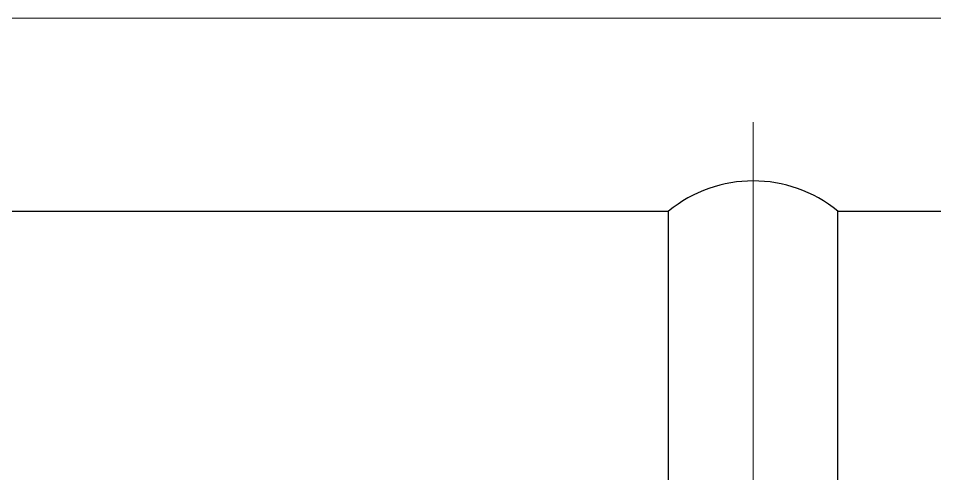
# Model space of a CAD drawing. Header units: millimetres. Extents: x -718 to 68664, y -49984 to -979.
# Drawn here: x 11135 to 12488, y -35794 to -35121 of the extents above; entities that cross this region are included whole.
import ezdxf

# ---------------------------------------------------------------- set-up
doc = ezdxf.new("R2010")
doc.units = ezdxf.units.MM
doc.layers.add('Text', color=7, linetype='Continuous', lineweight=15)
doc.layers.add('ГВС (Т3)_20', color=10, linetype='Continuous', lineweight=25)

msp = doc.modelspace()

# ---------------------------------------------------------------- linework, layer by layer
at = {"layer": 'Text', "lineweight": 0, "ltscale": 10}
msp.add_line((10980.4, -35121), (22166.2, -35121), dxfattribs=at)
at = {"layer": 'Text'}
msp.add_line((12220.4, -35274.5), (12220.4, -38861.7), dxfattribs=at)
at = {"layer": 'ГВС (Т3)_20'}
for p, q in [((10980.4, -35406), (12095.4, -35406)), ((12095.4, -35956.3), (12095.4, -35406)), ((12345.4, -35956.3), (12345.4, -35406)), ((12345.4, -35406), (13360.4, -35406))]:
    msp.add_line(p, q, dxfattribs=at)
msp.add_arc((12220.4, -35557.9), 196.7, 50.5422, 129.4578, dxfattribs=at)

doc.saveas('drawing.dxf')
